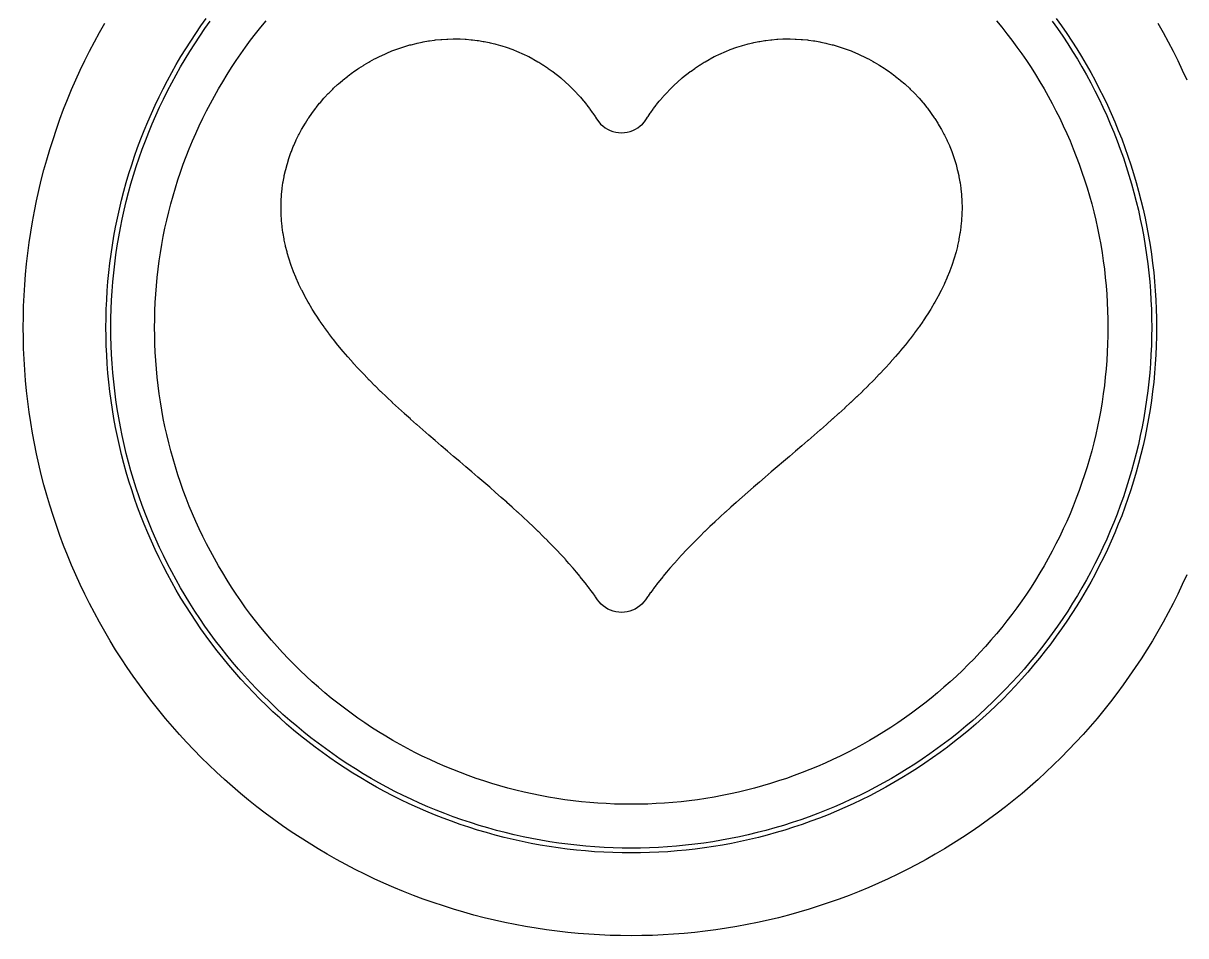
# Model space of a CAD drawing. Header units: metres. Extents: x 10 to 1210, y 10 to 2755.
# Drawn here: x 272 to 511, y 2434 to 2621.5 of the extents above; entities that cross this region are included whole.
import ezdxf

# ---------------------------------------------------------------- set-up
doc = ezdxf.new("R2010")
doc.units = ezdxf.units.M
for name, color, linetype in [('ACIKLIK', 5, 'Continuous'), ('CAM_SABLON', 4, 'Continuous'), ('DIS_KENAR_V91_Z3', 1, 'Continuous'), ('LAMBA_T4_Z4', 3, 'Continuous')]:
    doc.layers.add(name, color=color, linetype=linetype)

msp = doc.modelspace()

# ---------------------------------------------------------------- linework, layer by layer
at = {"layer": 'ACIKLIK'}
msp.add_lwpolyline([(472.07, 2621.99), (473.16, 2620.67), (474.22, 2619.33), (475.27, 2617.98), (476.28, 2616.6), (477.28, 2615.21), (478.24, 2613.8), (479.19, 2612.37), (480.11, 2610.93), (481, 2609.47), (481.87, 2608), (482.71, 2606.51), (483.53, 2605.01), (484.32, 2603.49), (485.08, 2601.96), (485.82, 2600.42), (486.53, 2598.86), (487.21, 2597.29), (487.86, 2595.71), (488.49, 2594.12), (489.09, 2592.52), (489.66, 2590.91), (490.2, 2589.28), (490.72, 2587.65), (491.2, 2586.01), (491.66, 2584.36), (492.09, 2582.71), (492.49, 2581.04), (492.86, 2579.38), (493.2, 2577.7), (493.51, 2576.02), (493.79, 2574.33), (494.05, 2572.64), (494.27, 2570.94), (494.46, 2569.24), (494.63, 2567.54), (494.76, 2565.84), (494.86, 2564.13), (494.94, 2562.42), (494.98, 2560.71), (495, 2559), (495, 2559), (494.98, 2557.29), (494.94, 2555.58), (494.86, 2553.87), (494.76, 2552.16), (494.63, 2550.46), (494.46, 2548.76), (494.27, 2547.06), (494.05, 2545.36), (493.79, 2543.67), (493.51, 2541.98), (493.2, 2540.3), (492.86, 2538.62), (492.49, 2536.96), (492.09, 2535.29), (491.66, 2533.64), (491.2, 2531.99), (490.72, 2530.35), (490.2, 2528.72), (489.66, 2527.09), (489.09, 2525.48), (488.49, 2523.88), (487.86, 2522.29), (487.21, 2520.71), (486.53, 2519.14), (485.82, 2517.58), (485.08, 2516.04), (484.32, 2514.51), (483.53, 2512.99), (482.71, 2511.49), (481.87, 2510), (481, 2508.53), (480.11, 2507.07), (479.19, 2505.63), (478.24, 2504.2), (477.28, 2502.79), (476.28, 2501.4), (475.27, 2500.02), (474.22, 2498.67), (473.16, 2497.33), (472.07, 2496.01), (470.96, 2494.71), (469.83, 2493.43), (468.67, 2492.16), (467.49, 2490.92), (466.3, 2489.7), (465.08, 2488.51), (463.84, 2487.33), (462.57, 2486.17), (461.29, 2485.04), (459.99, 2483.93), (458.67, 2482.84), (457.33, 2481.78), (455.98, 2480.73), (454.6, 2479.72), (453.21, 2478.72), (451.8, 2477.76), (450.37, 2476.81), (448.93, 2475.89), (447.47, 2475), (446, 2474.13), (444.51, 2473.29), (443.01, 2472.47), (441.49, 2471.68), (439.96, 2470.92), (438.42, 2470.18), (436.86, 2469.47), (435.29, 2468.79), (433.71, 2468.14), (432.12, 2467.51), (430.52, 2466.91), (428.91, 2466.34), (427.28, 2465.8), (425.65, 2465.28), (424.01, 2464.8), (422.36, 2464.34), (420.71, 2463.91), (419.04, 2463.51), (417.38, 2463.14), (415.7, 2462.8), (414.02, 2462.49), (412.33, 2462.21), (410.64, 2461.95), (408.94, 2461.73), (407.24, 2461.54), (405.54, 2461.37), (403.84, 2461.24), (402.13, 2461.14), (400.42, 2461.06), (398.71, 2461.02), (397, 2461), (395.29, 2461.02), (393.58, 2461.06), (391.87, 2461.14), (390.16, 2461.24), (388.46, 2461.37), (386.76, 2461.54), (385.06, 2461.73), (383.36, 2461.95), (381.67, 2462.21), (379.98, 2462.49), (378.3, 2462.8), (376.62, 2463.14), (374.96, 2463.51), (373.29, 2463.91), (371.64, 2464.34), (369.99, 2464.8), (368.35, 2465.28), (366.72, 2465.8), (365.09, 2466.34), (363.48, 2466.91), (361.88, 2467.51), (360.29, 2468.14), (358.71, 2468.79), (357.14, 2469.47), (355.58, 2470.18), (354.04, 2470.92), (352.51, 2471.68), (350.99, 2472.47), (349.49, 2473.29), (348, 2474.13), (346.53, 2475), (345.07, 2475.89), (343.63, 2476.81), (342.2, 2477.76), (340.79, 2478.72), (339.4, 2479.72), (338.02, 2480.73), (336.67, 2481.78), (335.33, 2482.84), (334.01, 2483.93), (332.71, 2485.04), (331.43, 2486.17), (330.16, 2487.33), (328.92, 2488.51), (327.7, 2489.7), (326.51, 2490.92), (325.33, 2492.16), (324.17, 2493.43), (323.04, 2494.71), (321.93, 2496.01), (320.84, 2497.33), (319.78, 2498.67), (318.73, 2500.02), (317.72, 2501.4), (316.72, 2502.79), (315.76, 2504.2), (314.81, 2505.63), (313.89, 2507.07), (313, 2508.53), (312.13, 2510), (311.29, 2511.49), (310.47, 2512.99), (309.68, 2514.51), (308.92, 2516.04), (308.18, 2517.58), (307.47, 2519.14), (306.79, 2520.71), (306.14, 2522.29), (305.51, 2523.88), (304.91, 2525.48), (304.34, 2527.09), (303.8, 2528.72), (303.28, 2530.35), (302.8, 2531.99), (302.34, 2533.64), (301.91, 2535.29), (301.51, 2536.96), (301.14, 2538.62), (300.8, 2540.3), (300.49, 2541.98), (300.21, 2543.67), (299.95, 2545.36), (299.73, 2547.06), (299.54, 2548.76), (299.37, 2550.46), (299.24, 2552.16), (299.14, 2553.87), (299.06, 2555.58), (299.02, 2557.29), (299, 2559), (299.02, 2560.71), (299.06, 2562.42), (299.14, 2564.13), (299.24, 2565.84), (299.37, 2567.54), (299.54, 2569.24), (299.73, 2570.94), (299.95, 2572.64), (300.21, 2574.33), (300.49, 2576.02), (300.8, 2577.7), (301.14, 2579.38), (301.51, 2581.04), (301.91, 2582.71), (302.34, 2584.36), (302.8, 2586.01), (303.28, 2587.65), (303.8, 2589.28), (304.34, 2590.91), (304.91, 2592.52), (305.51, 2594.12), (306.14, 2595.71), (306.79, 2597.29), (307.47, 2598.86), (308.18, 2600.42), (308.92, 2601.96), (309.68, 2603.49), (310.47, 2605.01), (311.29, 2606.51), (312.13, 2608), (313, 2609.47), (313.89, 2610.93), (314.81, 2612.37), (315.76, 2613.8), (316.72, 2615.21), (317.72, 2616.6), (318.73, 2617.98), (319.78, 2619.33), (320.84, 2620.67), (321.93, 2621.99)], dxfattribs=at)
at = {"layer": 'CAM_SABLON'}
msp.add_lwpolyline([(483.56, 2621.89), (484.65, 2620.37), (485.71, 2618.83), (486.74, 2617.28), (487.74, 2615.7), (488.72, 2614.11), (489.66, 2612.5), (490.58, 2610.87), (491.47, 2609.23), (492.34, 2607.58), (493.17, 2605.91), (493.97, 2604.22), (494.75, 2602.52), (495.49, 2600.81), (496.21, 2599.08), (496.89, 2597.35), (497.55, 2595.6), (498.17, 2593.84), (498.76, 2592.06), (499.32, 2590.28), (499.85, 2588.49), (500.35, 2586.69), (500.82, 2584.89), (501.26, 2583.07), (501.66, 2581.25), (502.03, 2579.42), (502.37, 2577.58), (502.68, 2575.74), (502.96, 2573.89), (503.2, 2572.04), (503.41, 2570.18), (503.59, 2568.33), (503.74, 2566.46), (503.85, 2564.6), (503.93, 2562.73), (503.98, 2560.87), (504, 2559), (504, 2559), (503.98, 2557.13), (503.93, 2555.27), (503.85, 2553.4), (503.74, 2551.54), (503.59, 2549.67), (503.41, 2547.82), (503.2, 2545.96), (502.96, 2544.11), (502.68, 2542.26), (502.37, 2540.42), (502.03, 2538.58), (501.66, 2536.75), (501.26, 2534.93), (500.82, 2533.11), (500.35, 2531.31), (499.85, 2529.51), (499.32, 2527.72), (498.76, 2525.94), (498.17, 2524.16), (497.55, 2522.4), (496.89, 2520.65), (496.21, 2518.92), (495.49, 2517.19), (494.75, 2515.48), (493.97, 2513.78), (493.17, 2512.09), (492.34, 2510.42), (491.47, 2508.77), (490.58, 2507.13), (489.66, 2505.5), (488.72, 2503.89), (487.74, 2502.3), (486.74, 2500.72), (485.71, 2499.17), (484.65, 2497.63), (483.56, 2496.11), (482.45, 2494.61), (481.32, 2493.12), (480.15, 2491.66), (478.97, 2490.22), (477.75, 2488.8), (476.52, 2487.4), (475.25, 2486.03), (473.97, 2484.67), (472.66, 2483.34), (471.33, 2482.03), (469.97, 2480.75), (468.6, 2479.48), (467.2, 2478.25), (465.78, 2477.03), (464.34, 2475.85), (462.88, 2474.68), (461.39, 2473.55), (459.89, 2472.44), (458.37, 2471.35), (456.83, 2470.29), (455.28, 2469.26), (453.7, 2468.26), (452.11, 2467.28), (450.5, 2466.34), (448.87, 2465.42), (447.23, 2464.53), (445.58, 2463.66), (443.91, 2462.83), (442.22, 2462.03), (440.52, 2461.25), (438.81, 2460.51), (437.08, 2459.79), (435.35, 2459.11), (433.6, 2458.45), (431.84, 2457.83), (430.06, 2457.24), (428.28, 2456.68), (426.49, 2456.15), (424.69, 2455.65), (422.89, 2455.18), (421.07, 2454.74), (419.25, 2454.34), (417.42, 2453.97), (415.58, 2453.63), (413.74, 2453.32), (411.89, 2453.04), (410.04, 2452.8), (408.18, 2452.59), (406.33, 2452.41), (404.46, 2452.26), (402.6, 2452.15), (400.73, 2452.07), (398.87, 2452.02), (397, 2452), (395.13, 2452.02), (393.27, 2452.07), (391.4, 2452.15), (389.54, 2452.26), (387.67, 2452.41), (385.82, 2452.59), (383.96, 2452.8), (382.11, 2453.04), (380.26, 2453.32), (378.42, 2453.63), (376.58, 2453.97), (374.75, 2454.34), (372.93, 2454.74), (371.11, 2455.18), (369.31, 2455.65), (367.51, 2456.15), (365.72, 2456.68), (363.94, 2457.24), (362.16, 2457.83), (360.4, 2458.45), (358.65, 2459.11), (356.92, 2459.79), (355.19, 2460.51), (353.48, 2461.25), (351.78, 2462.03), (350.09, 2462.83), (348.42, 2463.66), (346.77, 2464.53), (345.13, 2465.42), (343.5, 2466.34), (341.89, 2467.28), (340.3, 2468.26), (338.72, 2469.26), (337.17, 2470.29), (335.63, 2471.35), (334.11, 2472.44), (332.61, 2473.55), (331.12, 2474.68), (329.66, 2475.85), (328.22, 2477.03), (326.8, 2478.25), (325.4, 2479.48), (324.03, 2480.75), (322.67, 2482.03), (321.34, 2483.34), (320.03, 2484.67), (318.75, 2486.03), (317.48, 2487.4), (316.25, 2488.8), (315.03, 2490.22), (313.85, 2491.66), (312.68, 2493.12), (311.55, 2494.61), (310.44, 2496.11), (309.35, 2497.63), (308.29, 2499.17), (307.26, 2500.72), (306.26, 2502.3), (305.28, 2503.89), (304.34, 2505.5), (303.42, 2507.13), (302.53, 2508.77), (301.66, 2510.42), (300.83, 2512.09), (300.03, 2513.78), (299.25, 2515.48), (298.51, 2517.19), (297.79, 2518.92), (297.11, 2520.65), (296.45, 2522.4), (295.83, 2524.16), (295.24, 2525.94), (294.68, 2527.72), (294.15, 2529.51), (293.65, 2531.31), (293.18, 2533.11), (292.74, 2534.93), (292.34, 2536.75), (291.97, 2538.58), (291.63, 2540.42), (291.32, 2542.26), (291.04, 2544.11), (290.8, 2545.96), (290.59, 2547.82), (290.41, 2549.67), (290.26, 2551.54), (290.15, 2553.4), (290.07, 2555.27), (290.02, 2557.13), (290, 2559), (290.02, 2560.87), (290.07, 2562.73), (290.15, 2564.6), (290.26, 2566.46), (290.41, 2568.33), (290.59, 2570.18), (290.8, 2572.04), (291.04, 2573.89), (291.32, 2575.74), (291.63, 2577.58), (291.97, 2579.42), (292.34, 2581.25), (292.74, 2583.07), (293.18, 2584.89), (293.65, 2586.69), (294.15, 2588.49), (294.68, 2590.28), (295.24, 2592.06), (295.83, 2593.84), (296.45, 2595.6), (297.11, 2597.35), (297.79, 2599.08), (298.51, 2600.81), (299.25, 2602.52), (300.03, 2604.22), (300.83, 2605.91), (301.66, 2607.58), (302.53, 2609.23), (303.42, 2610.87), (304.34, 2612.5), (305.28, 2614.11), (306.26, 2615.7), (307.26, 2617.28), (308.29, 2618.83), (309.35, 2620.37), (310.44, 2621.89)], dxfattribs=at)
at = {"layer": 'DIS_KENAR_V91_Z3'}
for points in [[(511.19, 2508.16), (510.29, 2506.17), (509.35, 2504.2), (508.38, 2502.25), (507.37, 2500.32), (506.33, 2498.4), (505.25, 2496.5), (504.15, 2494.62), (503.01, 2492.76), (501.83, 2490.92), (500.63, 2489.1), (499.39, 2487.3), (498.13, 2485.53), (496.83, 2483.77), (495.5, 2482.04), (494.14, 2480.33), (492.76, 2478.65), (491.34, 2476.99), (489.89, 2475.36), (488.42, 2473.75), (486.92, 2472.17), (485.39, 2470.61), (483.83, 2469.08), (482.25, 2467.58), (480.64, 2466.11), (479.01, 2464.66), (477.35, 2463.24), (475.67, 2461.86), (473.96, 2460.5), (472.23, 2459.17), (470.47, 2457.87), (468.7, 2456.61), (466.9, 2455.37), (465.08, 2454.17), (463.24, 2452.99), (461.38, 2451.85), (459.5, 2450.75), (457.6, 2449.67), (455.68, 2448.63), (453.75, 2447.62), (451.8, 2446.65), (449.83, 2445.71), (447.84, 2444.81), (445.84, 2443.94), (443.83, 2443.1), (441.8, 2442.3), (439.75, 2441.54), (437.7, 2440.81), (435.63, 2440.12), (433.55, 2439.46), (431.45, 2438.84), (429.35, 2438.26), (427.24, 2437.71), (425.12, 2437.2), (422.99, 2436.73), (420.85, 2436.3), (418.71, 2435.9), (416.55, 2435.54), (414.4, 2435.22), (412.23, 2434.93), (410.07, 2434.68), (407.89, 2434.48), (405.72, 2434.3), (403.54, 2434.17), (401.36, 2434.08), (399.18, 2434.02), (397, 2434), (394.82, 2434.02), (392.64, 2434.08), (390.46, 2434.17), (388.28, 2434.3), (386.11, 2434.48), (383.93, 2434.68), (381.77, 2434.93), (379.6, 2435.22), (377.45, 2435.54), (375.29, 2435.9), (373.15, 2436.3), (371.01, 2436.73), (368.88, 2437.2), (366.76, 2437.71), (364.65, 2438.26), (362.55, 2438.84), (360.45, 2439.46), (358.37, 2440.12), (356.3, 2440.81), (354.25, 2441.54), (352.2, 2442.3), (350.17, 2443.1), (348.16, 2443.94), (346.16, 2444.81), (344.17, 2445.71), (342.2, 2446.65), (340.25, 2447.62), (338.32, 2448.63), (336.4, 2449.67), (334.5, 2450.75), (332.62, 2451.85), (330.76, 2452.99), (328.92, 2454.17), (327.1, 2455.37), (325.3, 2456.61), (323.53, 2457.87), (321.77, 2459.17), (320.04, 2460.5), (318.33, 2461.86), (316.65, 2463.24), (314.99, 2464.66), (313.36, 2466.11), (311.75, 2467.58), (310.17, 2469.08), (308.61, 2470.61), (307.08, 2472.17), (305.58, 2473.75), (304.11, 2475.36), (302.66, 2476.99), (301.24, 2478.65), (299.86, 2480.33), (298.5, 2482.04), (297.17, 2483.77), (295.87, 2485.53), (294.61, 2487.3), (293.37, 2489.1), (292.17, 2490.92), (290.99, 2492.76), (289.85, 2494.62), (288.75, 2496.5), (287.67, 2498.4), (286.63, 2500.32), (285.62, 2502.25), (284.65, 2504.2), (283.71, 2506.17), (282.81, 2508.16), (281.94, 2510.16), (281.1, 2512.17), (280.3, 2514.2), (279.54, 2516.25), (278.81, 2518.3), (278.12, 2520.37), (277.46, 2522.45), (276.84, 2524.55), (276.26, 2526.65), (275.71, 2528.76), (275.2, 2530.88), (274.73, 2533.01), (274.3, 2535.15), (273.9, 2537.29), (273.54, 2539.45), (273.22, 2541.6), (272.93, 2543.77), (272.68, 2545.93), (272.48, 2548.11), (272.3, 2550.28), (272.17, 2552.46), (272.08, 2554.64), (272.02, 2556.82), (272, 2559), (272.02, 2561.18), (272.08, 2563.36), (272.17, 2565.54), (272.3, 2567.72), (272.48, 2569.89), (272.68, 2572.07), (272.93, 2574.23), (273.22, 2576.4), (273.54, 2578.55), (273.9, 2580.71), (274.3, 2582.85), (274.73, 2584.99), (275.2, 2587.12), (275.71, 2589.24), (276.26, 2591.35), (276.84, 2593.45), (277.46, 2595.55), (278.12, 2597.63), (278.81, 2599.7), (279.54, 2601.75), (280.3, 2603.8), (281.1, 2605.83), (281.94, 2607.84), (282.81, 2609.84), (283.71, 2611.83), (284.65, 2613.8), (285.62, 2615.75), (286.63, 2617.68), (287.67, 2619.6), (288.75, 2621.5)], [(505.25, 2621.5), (506.33, 2619.6), (507.37, 2617.68), (508.38, 2615.75), (509.35, 2613.8), (510.29, 2611.83), (511.19, 2609.84)]]:
    msp.add_lwpolyline(points, dxfattribs=at)
msp.add_lwpolyline([(335.76, 2556.52), (335.68, 2556.62), (334.82, 2557.75), (334.75, 2557.85), (333.92, 2558.98), (333.84, 2559.09), (333.05, 2560.22), (332.97, 2560.34), (332.22, 2561.47), (332.14, 2561.6), (331.43, 2562.73), (331.35, 2562.86), (330.69, 2563.99), (330.6, 2564.14), (329.98, 2565.27), (329.9, 2565.42), (329.31, 2566.54), (329.23, 2566.7), (328.69, 2567.83), (328.62, 2567.99), (328.12, 2569.12), (328.04, 2569.29), (327.59, 2570.41), (327.52, 2570.59), (327.11, 2571.71), (327.04, 2571.9), (326.68, 2573.01), (326.61, 2573.21), (326.29, 2574.32), (326.23, 2574.52), (325.95, 2575.63), (325.9, 2575.84), (325.67, 2576.94), (325.63, 2577.16), (325.43, 2578.25), (325.4, 2578.47), (325.25, 2579.56), (325.22, 2579.79), (325.12, 2580.87), (325.1, 2581.1), (325.03, 2582.18), (325.02, 2582.42), (325, 2583.49), (325, 2583.72), (325.02, 2584.79), (325.03, 2585.03), (325.1, 2586.09), (325.12, 2586.33), (325.22, 2587.38), (325.25, 2587.62), (325.4, 2588.66), (325.44, 2588.9), (325.62, 2589.94), (325.67, 2590.17), (325.9, 2591.2), (325.96, 2591.43), (326.23, 2592.46), (326.3, 2592.68), (326.61, 2593.7), (326.68, 2593.92), (327.04, 2594.92), (327.12, 2595.14), (327.51, 2596.13), (327.6, 2596.35), (328.03, 2597.32), (328.13, 2597.53), (328.6, 2598.5), (328.71, 2598.7), (329.22, 2599.65), (329.33, 2599.85), (329.88, 2600.78), (330, 2600.97), (330.58, 2601.89), (330.71, 2602.08), (331.33, 2602.97), (331.46, 2603.15), (332.12, 2604.03), (332.25, 2604.2), (332.94, 2605.06), (333.08, 2605.23), (333.81, 2606.06), (333.95, 2606.22), (334.71, 2607.03), (334.86, 2607.18), (335.65, 2607.96), (335.8, 2608.11), (336.62, 2608.87), (336.78, 2609.01), (337.62, 2609.73), (337.78, 2609.87), (338.65, 2610.57), (338.82, 2610.7), (339.71, 2611.36), (339.89, 2611.48), (340.8, 2612.12), (340.98, 2612.23), (341.92, 2612.83), (342.1, 2612.94), (343.05, 2613.51), (343.24, 2613.61), (344.21, 2614.14), (344.4, 2614.24), (345.39, 2614.73), (345.58, 2614.82), (346.58, 2615.28), (346.78, 2615.36), (347.8, 2615.78), (348, 2615.86), (349.02, 2616.24), (349.22, 2616.31), (350.26, 2616.65), (350.46, 2616.72), (351.5, 2617.02), (351.72, 2617.08), (352.76, 2617.34), (352.97, 2617.39), (354.02, 2617.61), (354.24, 2617.65), (355.29, 2617.84), (355.5, 2617.87), (356.56, 2618.01), (356.78, 2618.04), (357.82, 2618.15), (358.05, 2618.16), (359.09, 2618.23), (359.31, 2618.24), (360.36, 2618.27), (360.58, 2618.27), (361.61, 2618.26), (361.84, 2618.25), (362.87, 2618.2), (363.09, 2618.18), (364.11, 2618.1), (364.33, 2618.07), (365.35, 2617.95), (365.57, 2617.92), (366.57, 2617.75), (366.79, 2617.71), (367.78, 2617.52), (367.99, 2617.47), (368.97, 2617.24), (369.18, 2617.18), (370.15, 2616.91), (370.36, 2616.85), (371.3, 2616.55), (371.51, 2616.48), (372.44, 2616.15), (372.65, 2616.07), (373.56, 2615.7), (373.76, 2615.62), (374.66, 2615.23), (374.85, 2615.14), (375.73, 2614.71), (375.92, 2614.62), (376.78, 2614.16), (376.96, 2614.06), (377.8, 2613.58), (377.98, 2613.48), (378.8, 2612.97), (378.97, 2612.86), (379.77, 2612.33), (379.93, 2612.21), (380.71, 2611.66), (380.86, 2611.54), (381.62, 2610.97), (381.77, 2610.85), (382.5, 2610.25), (382.64, 2610.13), (383.35, 2609.51), (383.48, 2609.39), (384.16, 2608.76), (384.3, 2608.63), (384.95, 2607.99), (385.08, 2607.86), (385.71, 2607.2), (385.83, 2607.08), (386.43, 2606.41), (386.54, 2606.28), (387.12, 2605.6), (387.23, 2605.47), (387.78, 2604.79), (387.88, 2604.66), (388.4, 2603.97), (388.5, 2603.84), (388.99, 2603.15), (389.08, 2603.02), (389.55, 2602.33), (389.64, 2602.2), (389.87, 2601.84), (390.31, 2601.23), (390.7, 2600.78), (391.14, 2600.37), (391.62, 2600.01), (392.13, 2599.7), (392.67, 2599.44), (393.23, 2599.23), (393.81, 2599.09), (394.4, 2599), (395, 2598.97), (395.6, 2599), (396.19, 2599.09), (396.77, 2599.23), (397.33, 2599.44), (397.87, 2599.7), (398.38, 2600.01), (398.86, 2600.37), (399.3, 2600.78), (399.69, 2601.23), (400.13, 2601.84), (400.36, 2602.2), (400.45, 2602.33), (400.92, 2603.02), (401.01, 2603.15), (401.5, 2603.84), (401.6, 2603.97), (402.12, 2604.66), (402.22, 2604.79), (402.77, 2605.47), (402.88, 2605.6), (403.46, 2606.28), (403.57, 2606.41), (404.17, 2607.08), (404.29, 2607.2), (404.92, 2607.86), (405.05, 2607.99), (405.7, 2608.63), (405.84, 2608.76), (406.52, 2609.39), (406.65, 2609.51), (407.36, 2610.13), (407.5, 2610.25), (408.23, 2610.85), (408.38, 2610.97), (409.14, 2611.54), (409.29, 2611.66), (410.07, 2612.21), (410.23, 2612.33), (411.03, 2612.86), (411.2, 2612.97), (412.02, 2613.48), (412.2, 2613.58), (413.04, 2614.06), (413.22, 2614.16), (414.08, 2614.62), (414.27, 2614.71), (415.15, 2615.14), (415.34, 2615.23), (416.24, 2615.62), (416.44, 2615.7), (417.35, 2616.07), (417.56, 2616.15), (418.49, 2616.48), (418.7, 2616.55), (419.64, 2616.85), (419.85, 2616.91), (420.82, 2617.18), (421.03, 2617.24), (422.01, 2617.47), (422.22, 2617.52), (423.21, 2617.71), (423.43, 2617.75), (424.43, 2617.92), (424.65, 2617.95), (425.67, 2618.07), (425.89, 2618.1), (426.91, 2618.18), (427.13, 2618.2), (428.16, 2618.25), (428.39, 2618.26), (429.42, 2618.27), (429.64, 2618.27), (430.69, 2618.24), (430.91, 2618.23), (431.95, 2618.16), (432.18, 2618.15), (433.23, 2618.04), (433.44, 2618.01), (434.5, 2617.87), (434.71, 2617.84), (435.76, 2617.65), (435.98, 2617.61), (437.03, 2617.39), (437.24, 2617.34), (438.28, 2617.08), (438.5, 2617.02), (439.54, 2616.72), (439.74, 2616.65), (440.78, 2616.31), (440.98, 2616.24), (442, 2615.86), (442.2, 2615.78), (443.22, 2615.36), (443.42, 2615.28), (444.42, 2614.82), (444.61, 2614.73), (445.6, 2614.24), (445.79, 2614.14), (446.76, 2613.61), (446.95, 2613.51), (447.9, 2612.94), (448.08, 2612.83), (449.02, 2612.23), (449.2, 2612.12), (450.11, 2611.48), (450.29, 2611.36), (451.18, 2610.7), (451.35, 2610.57), (452.22, 2609.87), (452.38, 2609.73), (453.22, 2609.01), (453.38, 2608.87), (454.2, 2608.11), (454.35, 2607.96), (455.14, 2607.18), (455.29, 2607.03), (456.05, 2606.22), (456.19, 2606.06), (456.92, 2605.23), (457.06, 2605.06), (457.75, 2604.2), (457.88, 2604.03), (458.54, 2603.15), (458.67, 2602.97), (459.29, 2602.08), (459.42, 2601.89), (460, 2600.97), (460.12, 2600.78), (460.67, 2599.85), (460.78, 2599.65), (461.29, 2598.7), (461.4, 2598.5), (461.87, 2597.53), (461.97, 2597.32), (462.4, 2596.35), (462.49, 2596.13), (462.88, 2595.14), (462.96, 2594.92), (463.32, 2593.92), (463.39, 2593.7), (463.7, 2592.68), (463.77, 2592.46), (464.04, 2591.43), (464.1, 2591.2), (464.33, 2590.17), (464.38, 2589.94), (464.56, 2588.9), (464.6, 2588.66), (464.75, 2587.62), (464.78, 2587.38), (464.88, 2586.33), (464.9, 2586.09), (464.97, 2585.03), (464.98, 2584.79), (465, 2583.72), (465, 2583.49), (464.98, 2582.42), (464.97, 2582.18), (464.9, 2581.1), (464.88, 2580.87), (464.78, 2579.79), (464.75, 2579.56), (464.6, 2578.47), (464.57, 2578.25), (464.37, 2577.16), (464.33, 2576.94), (464.1, 2575.84), (464.05, 2575.63), (463.77, 2574.52), (463.71, 2574.32), (463.39, 2573.21), (463.32, 2573.01), (462.96, 2571.9), (462.89, 2571.71), (462.48, 2570.59), (462.41, 2570.41), (461.96, 2569.29), (461.88, 2569.12), (461.38, 2567.99), (461.31, 2567.83), (460.77, 2566.7), (460.69, 2566.54), (460.1, 2565.42), (460.02, 2565.27), (459.4, 2564.14), (459.31, 2563.99), (458.65, 2562.86), (458.57, 2562.73), (457.86, 2561.6), (457.78, 2561.47), (457.03, 2560.34), (456.95, 2560.22), (456.16, 2559.09), (456.08, 2558.98), (455.25, 2557.85), (455.18, 2557.75), (454.31, 2556.61), (454.24, 2556.52), (453.37, 2555.43), (453.3, 2555.34), (452.37, 2554.21), (452.3, 2554.13), (451.33, 2553), (451.26, 2552.92), (450.26, 2551.79), (450.2, 2551.72), (449.17, 2550.6), (449.11, 2550.53), (448.05, 2549.41), (447.99, 2549.35), (446.91, 2548.23), (446.85, 2548.18), (445.74, 2547.06), (445.69, 2547.01), (444.56, 2545.9), (444.51, 2545.85), (443.36, 2544.74), (443.32, 2544.7), (442.14, 2543.59), (442.1, 2543.56), (440.91, 2542.45), (440.88, 2542.42), (439.67, 2541.32), (439.64, 2541.29), (438.42, 2540.19), (438.39, 2540.17), (437.16, 2539.07), (437.13, 2539.05), (435.89, 2537.96), (435.87, 2537.94), (434.62, 2536.85), (434.6, 2536.84), (433.35, 2535.75), (433.33, 2535.74), (432.08, 2534.66), (432.07, 2534.65), (430.8, 2533.57), (430.8, 2533.57), (429.54, 2532.49), (428.27, 2531.42), (427.02, 2530.35), (425.78, 2529.3), (424.55, 2528.24), (423.34, 2527.2), (422.13, 2526.16), (420.94, 2525.12), (419.77, 2524.1), (418.61, 2523.07), (418.57, 2523.04), (417.47, 2522.05), (417.43, 2522.02), (416.36, 2521.04), (416.32, 2521), (415.27, 2520.04), (415.22, 2520), (414.2, 2519.05), (414.15, 2519), (413.16, 2518.06), (413.1, 2518.01), (412.14, 2517.08), (412.08, 2517.03), (411.15, 2516.11), (411.09, 2516.05), (410.18, 2515.15), (410.12, 2515.09), (409.25, 2514.2), (409.18, 2514.13), (408.34, 2513.26), (408.27, 2513.19), (407.47, 2512.33), (407.4, 2512.25), (406.62, 2511.41), (406.55, 2511.33), (405.81, 2510.51), (405.73, 2510.42), (405.02, 2509.61), (404.95, 2509.52), (404.27, 2508.73), (404.19, 2508.63), (403.55, 2507.86), (403.47, 2507.76), (402.87, 2507.01), (402.79, 2506.9), (402.21, 2506.17), (402.13, 2506.06), (401.59, 2505.35), (401.51, 2505.24), (401, 2504.54), (400.92, 2504.43), (400.45, 2503.76), (400.36, 2503.63), (399.96, 2503.04), (399.61, 2502.58), (399.21, 2502.15), (398.78, 2501.76), (398.31, 2501.41), (397.81, 2501.12), (397.28, 2500.87), (396.73, 2500.67), (396.16, 2500.53), (395.58, 2500.45), (395, 2500.42), (394.42, 2500.45), (393.84, 2500.53), (393.27, 2500.67), (392.72, 2500.87), (392.19, 2501.12), (391.69, 2501.41), (391.22, 2501.76), (390.79, 2502.15), (390.39, 2502.58), (390.04, 2503.04), (389.64, 2503.63), (389.55, 2503.76), (389.08, 2504.43), (389, 2504.54), (388.49, 2505.24), (388.41, 2505.35), (387.87, 2506.06), (387.79, 2506.17), (387.21, 2506.9), (387.13, 2507.01), (386.53, 2507.76), (386.45, 2507.86), (385.81, 2508.63), (385.73, 2508.73), (385.05, 2509.52), (384.98, 2509.61), (384.27, 2510.42), (384.19, 2510.51), (383.45, 2511.33), (383.38, 2511.41), (382.6, 2512.25), (382.53, 2512.33), (381.73, 2513.19), (381.66, 2513.26), (380.82, 2514.13), (380.75, 2514.2), (379.88, 2515.09), (379.82, 2515.15), (378.91, 2516.05), (378.85, 2516.11), (377.92, 2517.03), (377.86, 2517.08), (376.9, 2518.01), (376.84, 2518.06), (375.85, 2519), (375.8, 2519.05), (374.78, 2520), (374.73, 2520.04), (373.68, 2521), (373.64, 2521.04), (372.57, 2522.02), (372.53, 2522.05), (371.43, 2523.04), (371.39, 2523.07), (370.27, 2524.06), (369.09, 2525.09), (367.9, 2526.13), (366.69, 2527.18), (365.47, 2528.23), (364.23, 2529.29), (362.98, 2530.35), (361.73, 2531.42), (360.47, 2532.49), (359.21, 2533.56), (359.2, 2533.57), (357.94, 2534.64), (357.93, 2534.65), (356.68, 2535.73), (356.66, 2535.74), (355.41, 2536.83), (355.4, 2536.84), (354.15, 2537.93), (354.13, 2537.94), (352.89, 2539.03), (352.87, 2539.05), (351.64, 2540.14), (351.61, 2540.17), (350.39, 2541.26), (350.36, 2541.29), (349.16, 2542.39), (349.12, 2542.42), (347.93, 2543.52), (347.89, 2543.56), (346.72, 2544.66), (346.68, 2544.7), (345.53, 2545.81), (345.48, 2545.85), (344.35, 2546.96), (344.3, 2547.01), (343.2, 2548.13), (343.14, 2548.18), (342.06, 2549.29), (342, 2549.35), (340.95, 2550.47), (340.89, 2550.54), (339.86, 2551.66), (339.8, 2551.73), (338.8, 2552.85), (338.73, 2552.93), (337.77, 2554.05), (337.7, 2554.13), (336.77, 2555.26), (336.69, 2555.35), (335.76, 2556.52)], close=True, dxfattribs=at)
at = {"layer": 'LAMBA_T4_Z4'}
msp.add_lwpolyline([(484.37, 2622.48), (485.47, 2620.95), (486.54, 2619.39), (487.58, 2617.82), (488.59, 2616.23), (489.57, 2614.62), (490.53, 2613), (491.46, 2611.36), (492.36, 2609.7), (493.23, 2608.03), (494.07, 2606.34), (494.88, 2604.64), (495.66, 2602.93), (496.41, 2601.2), (497.14, 2599.46), (497.83, 2597.7), (498.49, 2595.94), (499.12, 2594.16), (499.71, 2592.37), (500.28, 2590.58), (500.82, 2588.77), (501.32, 2586.95), (501.79, 2585.13), (502.23, 2583.29), (502.64, 2581.45), (503.02, 2579.61), (503.36, 2577.75), (503.67, 2575.89), (503.95, 2574.03), (504.19, 2572.16), (504.41, 2570.29), (504.59, 2568.41), (504.74, 2566.53), (504.85, 2564.65), (504.93, 2562.77), (504.98, 2560.88), (505, 2559), (505, 2559), (504.98, 2557.12), (504.93, 2555.23), (504.85, 2553.35), (504.74, 2551.47), (504.59, 2549.59), (504.41, 2547.71), (504.19, 2545.84), (503.95, 2543.97), (503.67, 2542.11), (503.36, 2540.25), (503.02, 2538.39), (502.64, 2536.55), (502.23, 2534.71), (501.79, 2532.87), (501.32, 2531.05), (500.82, 2529.23), (500.28, 2527.42), (499.71, 2525.63), (499.12, 2523.84), (498.49, 2522.06), (497.83, 2520.3), (497.14, 2518.54), (496.41, 2516.8), (495.66, 2515.07), (494.88, 2513.36), (494.07, 2511.66), (493.23, 2509.97), (492.36, 2508.3), (491.46, 2506.64), (490.53, 2505), (489.57, 2503.38), (488.59, 2501.77), (487.58, 2500.18), (486.54, 2498.61), (485.47, 2497.05), (484.37, 2495.52), (483.25, 2494), (482.1, 2492.51), (480.93, 2491.03), (479.73, 2489.58), (478.51, 2488.15), (477.26, 2486.73), (475.99, 2485.34), (474.69, 2483.98), (473.37, 2482.63), (472.02, 2481.31), (470.66, 2480.01), (469.27, 2478.74), (467.85, 2477.49), (466.42, 2476.27), (464.97, 2475.07), (463.49, 2473.9), (462, 2472.75), (460.48, 2471.63), (458.95, 2470.53), (457.39, 2469.46), (455.82, 2468.42), (454.23, 2467.41), (452.62, 2466.43), (451, 2465.47), (449.36, 2464.54), (447.7, 2463.64), (446.03, 2462.77), (444.34, 2461.93), (442.64, 2461.12), (440.93, 2460.34), (439.2, 2459.59), (437.46, 2458.86), (435.7, 2458.17), (433.94, 2457.51), (432.16, 2456.88), (430.37, 2456.29), (428.58, 2455.72), (426.77, 2455.18), (424.95, 2454.68), (423.13, 2454.21), (421.29, 2453.77), (419.45, 2453.36), (417.61, 2452.98), (415.75, 2452.64), (413.89, 2452.33), (412.03, 2452.05), (410.16, 2451.81), (408.29, 2451.59), (406.41, 2451.41), (404.53, 2451.26), (402.65, 2451.15), (400.77, 2451.07), (398.88, 2451.02), (397, 2451), (395.12, 2451.02), (393.23, 2451.07), (391.35, 2451.15), (389.47, 2451.26), (387.59, 2451.41), (385.71, 2451.59), (383.84, 2451.81), (381.97, 2452.05), (380.11, 2452.33), (378.25, 2452.64), (376.39, 2452.98), (374.55, 2453.36), (372.71, 2453.77), (370.87, 2454.21), (369.05, 2454.68), (367.23, 2455.18), (365.42, 2455.72), (363.63, 2456.29), (361.84, 2456.88), (360.06, 2457.51), (358.3, 2458.17), (356.54, 2458.86), (354.8, 2459.59), (353.07, 2460.34), (351.36, 2461.12), (349.66, 2461.93), (347.97, 2462.77), (346.3, 2463.64), (344.64, 2464.54), (343, 2465.47), (341.38, 2466.43), (339.77, 2467.41), (338.18, 2468.42), (336.61, 2469.46), (335.05, 2470.53), (333.52, 2471.63), (332, 2472.75), (330.51, 2473.9), (329.03, 2475.07), (327.58, 2476.27), (326.15, 2477.49), (324.73, 2478.74), (323.34, 2480.01), (321.98, 2481.31), (320.63, 2482.63), (319.31, 2483.98), (318.01, 2485.34), (316.74, 2486.73), (315.49, 2488.15), (314.27, 2489.58), (313.07, 2491.03), (311.9, 2492.51), (310.75, 2494), (309.63, 2495.52), (308.53, 2497.05), (307.46, 2498.61), (306.42, 2500.18), (305.41, 2501.77), (304.43, 2503.38), (303.47, 2505), (302.54, 2506.64), (301.64, 2508.3), (300.77, 2509.97), (299.93, 2511.66), (299.12, 2513.36), (298.34, 2515.07), (297.59, 2516.8), (296.86, 2518.54), (296.17, 2520.3), (295.51, 2522.06), (294.88, 2523.84), (294.29, 2525.63), (293.72, 2527.42), (293.18, 2529.23), (292.68, 2531.05), (292.21, 2532.87), (291.77, 2534.71), (291.36, 2536.55), (290.98, 2538.39), (290.64, 2540.25), (290.33, 2542.11), (290.05, 2543.97), (289.81, 2545.84), (289.59, 2547.71), (289.41, 2549.59), (289.26, 2551.47), (289.15, 2553.35), (289.07, 2555.23), (289.02, 2557.12), (289, 2559), (289.02, 2560.88), (289.07, 2562.77), (289.15, 2564.65), (289.26, 2566.53), (289.41, 2568.41), (289.59, 2570.29), (289.81, 2572.16), (290.05, 2574.03), (290.33, 2575.89), (290.64, 2577.75), (290.98, 2579.61), (291.36, 2581.45), (291.77, 2583.29), (292.21, 2585.13), (292.68, 2586.95), (293.18, 2588.77), (293.72, 2590.58), (294.29, 2592.37), (294.88, 2594.16), (295.51, 2595.94), (296.17, 2597.7), (296.86, 2599.46), (297.59, 2601.2), (298.34, 2602.93), (299.12, 2604.64), (299.93, 2606.34), (300.77, 2608.03), (301.64, 2609.7), (302.54, 2611.36), (303.47, 2613), (304.43, 2614.62), (305.41, 2616.23), (306.42, 2617.82), (307.46, 2619.39), (308.53, 2620.95), (309.63, 2622.48)], dxfattribs=at)

doc.saveas('drawing.dxf')
